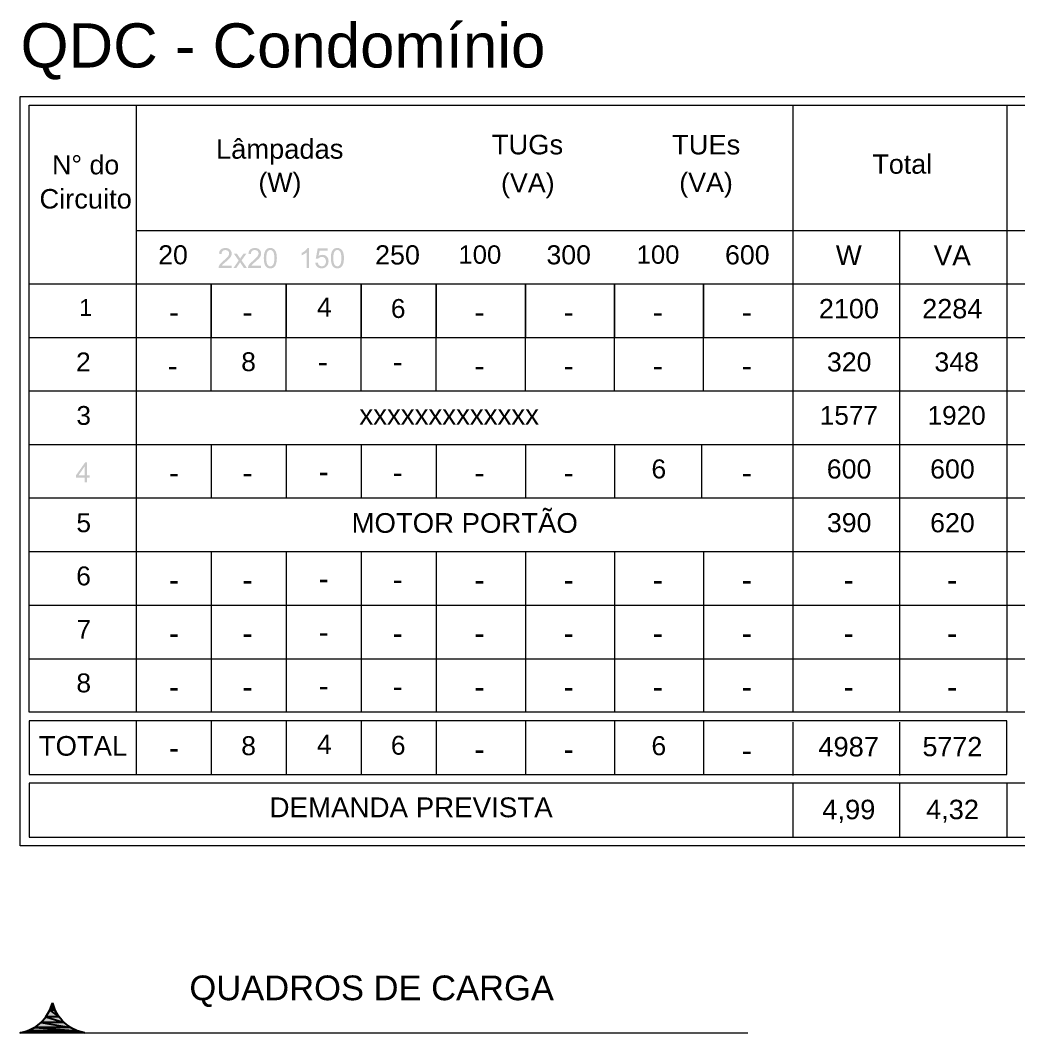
# Model space of a CAD drawing. Header units: millimetres. Extents: x 53 to 176, y -29 to 32.
# Drawn here: x 52.88 to 61.65, y -26.16 to -17.26 of the extents above; entities that cross this region are included whole.
import ezdxf

# ---------------------------------------------------------------- set-up
doc = ezdxf.new("R2010")
doc.units = ezdxf.units.MM
doc.layers.add('11 - Quadro de cargas', color=7, linetype='Continuous', lineweight=30)
doc.styles.add('Arial0', font='arial.ttf', dxfattribs={"height": 3.14658})

msp = doc.modelspace()

# ---------------------------------------------------------------- hatches: boundary and pattern name
at = {"layer": '11 - Quadro de cargas', "true_color": 0x000007}
h = msp.add_hatch(color=7, dxfattribs=at)
edge = h.paths.add_edge_path()
edge.add_line((54.7328, -19.4202), (54.7328, -19.4412))
edge.add_line((54.7328, -19.4412), (54.6168, -19.4412))
edge.add_spline(control_points=[(54.6168, -19.4412), (54.6168, -19.4356), (54.6168, -19.4314), (54.6196, -19.4258), (54.6196, -19.4258), (54.6224, -19.4188), (54.6266, -19.4104), (54.6336, -19.4035), (54.6336, -19.4035), (54.6406, -19.3951), (54.6489, -19.3867), (54.6615, -19.3769), (54.6615, -19.3769), (54.6811, -19.3602), (54.6936, -19.3476), (54.7006, -19.3392), (54.7006, -19.3392), (54.7076, -19.3294), (54.7104, -19.321), (54.7104, -19.3127), (54.7104, -19.3127), (54.7104, -19.3043), (54.7076, -19.2973), (54.7006, -19.2917), (54.7006, -19.2917), (54.695, -19.2861), (54.6867, -19.2833), (54.6769, -19.2833), (54.6769, -19.2833), (54.6671, -19.2833), (54.6587, -19.2861), (54.6531, -19.2917), (54.6531, -19.2917), (54.6462, -19.2987), (54.6434, -19.3071), (54.6434, -19.3182)], knot_values=[0, 0, 0, 0, 0.027778, 0.027778, 0.027778, 0.027778, 0.055556, 0.055556, 0.055556, 0.055556, 0.083333, 0.083333, 0.083333, 0.083333, 0.111111, 0.111111, 0.111111, 0.111111, 0.138889, 0.138889, 0.138889, 0.138889, 0.166667, 0.166667, 0.166667, 0.166667, 0.194444, 0.194444, 0.194444, 0.194444, 0.222222, 0.222222, 0.222222, 0.222222, 1, 1, 1, 1], degree=3, periodic=0)
edge.add_line((54.6434, -19.3182), (54.621, -19.3155))
edge.add_spline(control_points=[(54.621, -19.3155), (54.6224, -19.2987), (54.628, -19.2861), (54.6378, -19.2777), (54.6378, -19.2777), (54.6476, -19.2694), (54.6615, -19.2652), (54.6783, -19.2652), (54.6783, -19.2652), (54.695, -19.2652), (54.7076, -19.2694), (54.7174, -19.2791), (54.7174, -19.2791), (54.7272, -19.2889), (54.7328, -19.3001), (54.7328, -19.3141), (54.7328, -19.3141), (54.7328, -19.321), (54.7314, -19.328), (54.7286, -19.335), (54.7286, -19.335), (54.7258, -19.3406), (54.7202, -19.349), (54.7146, -19.356), (54.7146, -19.356), (54.7076, -19.3629), (54.6964, -19.3741), (54.6811, -19.3867), (54.6811, -19.3867), (54.6671, -19.3979), (54.6601, -19.4048), (54.6559, -19.409), (54.6559, -19.409), (54.6517, -19.4132), (54.6489, -19.416), (54.6462, -19.4202)], knot_values=[0, 0, 0, 0, 0.027778, 0.027778, 0.027778, 0.027778, 0.055556, 0.055556, 0.055556, 0.055556, 0.083333, 0.083333, 0.083333, 0.083333, 0.111111, 0.111111, 0.111111, 0.111111, 0.138889, 0.138889, 0.138889, 0.138889, 0.166667, 0.166667, 0.166667, 0.166667, 0.194444, 0.194444, 0.194444, 0.194444, 0.222222, 0.222222, 0.222222, 0.222222, 1, 1, 1, 1], degree=3, periodic=0)
edge.add_line((54.6462, -19.4202), (54.7328, -19.4202))
edge = h.paths.add_edge_path()
edge.add_line((54.7481, -19.4412), (54.7942, -19.3755))
edge.add_line((54.7942, -19.3755), (54.7509, -19.3141))
edge.add_line((54.7509, -19.3141), (54.7774, -19.3141))
edge.add_line((54.7774, -19.3141), (54.797, -19.3434))
edge.add_spline(control_points=[(54.797, -19.3434), (54.8012, -19.349), (54.804, -19.3546), (54.8068, -19.3588), (54.8068, -19.3588), (54.8096, -19.3532), (54.8124, -19.3476), (54.8166, -19.3434)], knot_values=[0, 0, 0, 0, 0.125, 0.125, 0.125, 0.125, 1, 1, 1, 1], degree=3, periodic=0)
edge.add_line((54.8166, -19.3434), (54.8375, -19.3141))
edge.add_line((54.8375, -19.3141), (54.8627, -19.3141))
edge.add_line((54.8627, -19.3141), (54.8194, -19.3741))
edge.add_line((54.8194, -19.3741), (54.8668, -19.4412))
edge.add_line((54.8668, -19.4412), (54.8403, -19.4412))
edge.add_line((54.8403, -19.4412), (54.8138, -19.4021))
edge.add_line((54.8138, -19.4021), (54.8068, -19.3909))
edge.add_line((54.8068, -19.3909), (54.7733, -19.4412))
edge.add_line((54.7733, -19.4412), (54.7481, -19.4412))
edge = h.paths.add_edge_path()
edge.add_line((54.9912, -19.4202), (54.9912, -19.4412))
edge.add_line((54.9912, -19.4412), (54.8752, -19.4412))
edge.add_spline(control_points=[(54.8752, -19.4412), (54.8752, -19.4356), (54.8766, -19.4314), (54.878, -19.4258), (54.878, -19.4258), (54.8808, -19.4188), (54.8864, -19.4104), (54.892, -19.4035), (54.892, -19.4035), (54.899, -19.3951), (54.9087, -19.3867), (54.9213, -19.3769), (54.9213, -19.3769), (54.9395, -19.3602), (54.952, -19.3476), (54.959, -19.3392), (54.959, -19.3392), (54.966, -19.3294), (54.9688, -19.321), (54.9688, -19.3127), (54.9688, -19.3127), (54.9688, -19.3043), (54.966, -19.2973), (54.9604, -19.2917), (54.9604, -19.2917), (54.9534, -19.2861), (54.9465, -19.2833), (54.9367, -19.2833), (54.9367, -19.2833), (54.9255, -19.2833), (54.9171, -19.2861), (54.9115, -19.2917), (54.9115, -19.2917), (54.9046, -19.2987), (54.9018, -19.3071), (54.9018, -19.3182)], knot_values=[0, 0, 0, 0, 0.027778, 0.027778, 0.027778, 0.027778, 0.055556, 0.055556, 0.055556, 0.055556, 0.083333, 0.083333, 0.083333, 0.083333, 0.111111, 0.111111, 0.111111, 0.111111, 0.138889, 0.138889, 0.138889, 0.138889, 0.166667, 0.166667, 0.166667, 0.166667, 0.194444, 0.194444, 0.194444, 0.194444, 0.222222, 0.222222, 0.222222, 0.222222, 1, 1, 1, 1], degree=3, periodic=0)
edge.add_line((54.9018, -19.3182), (54.8794, -19.3155))
edge.add_spline(control_points=[(54.8794, -19.3155), (54.8808, -19.2987), (54.8864, -19.2861), (54.8976, -19.2777), (54.8976, -19.2777), (54.9073, -19.2694), (54.9199, -19.2652), (54.9367, -19.2652), (54.9367, -19.2652), (54.9534, -19.2652), (54.9674, -19.2694), (54.9772, -19.2791), (54.9772, -19.2791), (54.987, -19.2889), (54.9912, -19.3001), (54.9912, -19.3141), (54.9912, -19.3141), (54.9912, -19.321), (54.9898, -19.328), (54.987, -19.335), (54.987, -19.335), (54.9842, -19.3406), (54.98, -19.349), (54.973, -19.356), (54.973, -19.356), (54.966, -19.3629), (54.9548, -19.3741), (54.9395, -19.3867), (54.9395, -19.3867), (54.9269, -19.3979), (54.9185, -19.4048), (54.9143, -19.409), (54.9143, -19.409), (54.9115, -19.4132), (54.9087, -19.416), (54.906, -19.4202)], knot_values=[0, 0, 0, 0, 0.027778, 0.027778, 0.027778, 0.027778, 0.055556, 0.055556, 0.055556, 0.055556, 0.083333, 0.083333, 0.083333, 0.083333, 0.111111, 0.111111, 0.111111, 0.111111, 0.138889, 0.138889, 0.138889, 0.138889, 0.166667, 0.166667, 0.166667, 0.166667, 0.194444, 0.194444, 0.194444, 0.194444, 0.222222, 0.222222, 0.222222, 0.222222, 1, 1, 1, 1], degree=3, periodic=0)
edge.add_line((54.906, -19.4202), (54.9912, -19.4202))
edge = h.paths.add_edge_path()
edge.add_spline(control_points=[(55.0149, -19.3546), (55.0149, -19.3336), (55.0163, -19.3169), (55.0219, -19.3043), (55.0219, -19.3043), (55.0261, -19.2917), (55.0317, -19.2819), (55.04, -19.2749), (55.04, -19.2749), (55.0484, -19.268), (55.0596, -19.2652), (55.0722, -19.2652), (55.0722, -19.2652), (55.0819, -19.2652), (55.0903, -19.2666), (55.0973, -19.2708), (55.0973, -19.2708), (55.1043, -19.2749), (55.1099, -19.2805), (55.1141, -19.2875), (55.1141, -19.2875), (55.1197, -19.2945), (55.1224, -19.3029), (55.1252, -19.3127), (55.1252, -19.3127), (55.128, -19.3238), (55.1294, -19.3378), (55.1294, -19.3546), (55.1294, -19.3546), (55.1294, -19.3755), (55.1266, -19.3923), (55.1224, -19.4048), (55.1224, -19.4048), (55.1183, -19.4174), (55.1127, -19.4272), (55.1043, -19.4342), (55.1043, -19.4342), (55.0959, -19.4412), (55.0847, -19.444), (55.0722, -19.444), (55.0722, -19.444), (55.0554, -19.444), (55.0414, -19.4384), (55.0317, -19.4258), (55.0317, -19.4258), (55.0205, -19.4118), (55.0149, -19.3881), (55.0149, -19.3546)], knot_values=[0, 0, 0, 0, 0.020833, 0.020833, 0.020833, 0.020833, 0.041667, 0.041667, 0.041667, 0.041667, 0.0625, 0.0625, 0.0625, 0.0625, 0.083333, 0.083333, 0.083333, 0.083333, 0.104167, 0.104167, 0.104167, 0.104167, 0.125, 0.125, 0.125, 0.125, 0.145833, 0.145833, 0.145833, 0.145833, 0.166667, 0.166667, 0.166667, 0.166667, 0.1875, 0.1875, 0.1875, 0.1875, 0.208333, 0.208333, 0.208333, 0.208333, 0.229167, 0.229167, 0.229167, 0.229167, 1, 1, 1, 1], degree=3, periodic=0)
edge = h.paths.add_edge_path()
edge.add_spline(control_points=[(55.0372, -19.3546), (55.0372, -19.3839), (55.04, -19.4021), (55.047, -19.4118), (55.047, -19.4118), (55.054, -19.4216), (55.0624, -19.4258), (55.0722, -19.4258), (55.0722, -19.4258), (55.0819, -19.4258), (55.0903, -19.4216), (55.0973, -19.4118), (55.0973, -19.4118), (55.1043, -19.4021), (55.1071, -19.3839), (55.1071, -19.3546), (55.1071, -19.3546), (55.1071, -19.3252), (55.1043, -19.3071), (55.0973, -19.2973), (55.0973, -19.2973), (55.0903, -19.2875), (55.0819, -19.2833), (55.0722, -19.2833), (55.0722, -19.2833), (55.0624, -19.2833), (55.054, -19.2875), (55.0484, -19.2959), (55.0484, -19.2959), (55.04, -19.3057), (55.0372, -19.3252), (55.0372, -19.3546)], knot_values=[0, 0, 0, 0, 0.03125, 0.03125, 0.03125, 0.03125, 0.0625, 0.0625, 0.0625, 0.0625, 0.09375, 0.09375, 0.09375, 0.09375, 0.125, 0.125, 0.125, 0.125, 0.15625, 0.15625, 0.15625, 0.15625, 0.1875, 0.1875, 0.1875, 0.1875, 0.21875, 0.21875, 0.21875, 0.21875, 1, 1, 1, 1], degree=3, periodic=0)
h = msp.add_hatch(color=7, dxfattribs=at)
edge = h.paths.add_edge_path()
edge.add_line((55.413, -19.4412), (55.3906, -19.4412))
edge.add_line((55.3906, -19.4412), (55.3906, -19.3043))
edge.add_spline(control_points=[(55.3906, -19.3043), (55.385, -19.3085), (55.3781, -19.3141), (55.3697, -19.3182), (55.3697, -19.3182), (55.3613, -19.3238), (55.3543, -19.328), (55.3473, -19.3294)], knot_values=[0, 0, 0, 0, 0.125, 0.125, 0.125, 0.125, 1, 1, 1, 1], degree=3, periodic=0)
edge.add_line((55.3473, -19.3294), (55.3473, -19.3085))
edge.add_spline(control_points=[(55.3473, -19.3085), (55.3599, -19.3029), (55.3697, -19.2959), (55.3795, -19.2889), (55.3795, -19.2889), (55.3878, -19.2805), (55.3948, -19.2722), (55.399, -19.2652)], knot_values=[0, 0, 0, 0, 0.125, 0.125, 0.125, 0.125, 1, 1, 1, 1], degree=3, periodic=0)
edge.add_line((55.399, -19.2652), (55.413, -19.2652))
edge.add_line((55.413, -19.2652), (55.413, -19.4412))
edge = h.paths.add_edge_path()
edge.add_line((55.4674, -19.3951), (55.4898, -19.3937))
edge.add_spline(control_points=[(55.4898, -19.3937), (55.4912, -19.4048), (55.4954, -19.4132), (55.5024, -19.4188), (55.5024, -19.4188), (55.508, -19.423), (55.5149, -19.4258), (55.5233, -19.4258), (55.5233, -19.4258), (55.5345, -19.4258), (55.5429, -19.423), (55.5499, -19.4146), (55.5499, -19.4146), (55.5568, -19.4062), (55.561, -19.3965), (55.561, -19.3839), (55.561, -19.3839), (55.561, -19.3713), (55.5568, -19.3615), (55.5513, -19.3546), (55.5513, -19.3546), (55.5443, -19.3476), (55.5345, -19.3434), (55.5233, -19.3434), (55.5233, -19.3434), (55.5163, -19.3434), (55.5107, -19.3448), (55.5052, -19.349), (55.5052, -19.349), (55.4996, -19.3518), (55.4954, -19.356), (55.4912, -19.3602)], knot_values=[0, 0, 0, 0, 0.03125, 0.03125, 0.03125, 0.03125, 0.0625, 0.0625, 0.0625, 0.0625, 0.09375, 0.09375, 0.09375, 0.09375, 0.125, 0.125, 0.125, 0.125, 0.15625, 0.15625, 0.15625, 0.15625, 0.1875, 0.1875, 0.1875, 0.1875, 0.21875, 0.21875, 0.21875, 0.21875, 1, 1, 1, 1], degree=3, periodic=0)
edge.add_line((55.4912, -19.3602), (55.4716, -19.3588))
edge.add_line((55.4716, -19.3588), (55.4884, -19.268))
edge.add_line((55.4884, -19.268), (55.575, -19.268))
edge.add_line((55.575, -19.268), (55.575, -19.2889))
edge.add_line((55.575, -19.2889), (55.5052, -19.2889))
edge.add_line((55.5052, -19.2889), (55.4954, -19.3364))
edge.add_spline(control_points=[(55.4954, -19.3364), (55.5066, -19.328), (55.5177, -19.3252), (55.5289, -19.3252), (55.5289, -19.3252), (55.5443, -19.3252), (55.5568, -19.3294), (55.568, -19.3406), (55.568, -19.3406), (55.5792, -19.3518), (55.5834, -19.3643), (55.5834, -19.3811), (55.5834, -19.3811), (55.5834, -19.3979), (55.5792, -19.4118), (55.5694, -19.423), (55.5694, -19.423), (55.5582, -19.437), (55.5429, -19.444), (55.5233, -19.444), (55.5233, -19.444), (55.508, -19.444), (55.4954, -19.4398), (55.4842, -19.4314), (55.4842, -19.4314), (55.4744, -19.4216), (55.4688, -19.4104), (55.4674, -19.3951)], knot_values=[0, 0, 0, 0, 0.035714, 0.035714, 0.035714, 0.035714, 0.071429, 0.071429, 0.071429, 0.071429, 0.107143, 0.107143, 0.107143, 0.107143, 0.142857, 0.142857, 0.142857, 0.142857, 0.178571, 0.178571, 0.178571, 0.178571, 0.214286, 0.214286, 0.214286, 0.214286, 1, 1, 1, 1], degree=3, periodic=0)
edge = h.paths.add_edge_path()
edge.add_spline(control_points=[(55.6043, -19.3546), (55.6043, -19.3336), (55.6057, -19.3169), (55.6099, -19.3043), (55.6099, -19.3043), (55.6141, -19.2917), (55.6211, -19.2819), (55.6295, -19.2749), (55.6295, -19.2749), (55.6379, -19.268), (55.6476, -19.2652), (55.6616, -19.2652), (55.6616, -19.2652), (55.67, -19.2652), (55.6784, -19.2666), (55.6853, -19.2708), (55.6853, -19.2708), (55.6923, -19.2749), (55.6993, -19.2805), (55.7035, -19.2875), (55.7035, -19.2875), (55.7077, -19.2945), (55.7119, -19.3029), (55.7147, -19.3127), (55.7147, -19.3127), (55.7175, -19.3238), (55.7189, -19.3378), (55.7189, -19.3546), (55.7189, -19.3546), (55.7189, -19.3755), (55.7161, -19.3923), (55.7119, -19.4048), (55.7119, -19.4048), (55.7077, -19.4174), (55.7007, -19.4272), (55.6923, -19.4342), (55.6923, -19.4342), (55.6839, -19.4412), (55.6742, -19.444), (55.6616, -19.444), (55.6616, -19.444), (55.6434, -19.444), (55.6309, -19.4384), (55.6211, -19.4258), (55.6211, -19.4258), (55.6099, -19.4118), (55.6043, -19.3881), (55.6043, -19.3546)], knot_values=[0, 0, 0, 0, 0.020833, 0.020833, 0.020833, 0.020833, 0.041667, 0.041667, 0.041667, 0.041667, 0.0625, 0.0625, 0.0625, 0.0625, 0.083333, 0.083333, 0.083333, 0.083333, 0.104167, 0.104167, 0.104167, 0.104167, 0.125, 0.125, 0.125, 0.125, 0.145833, 0.145833, 0.145833, 0.145833, 0.166667, 0.166667, 0.166667, 0.166667, 0.1875, 0.1875, 0.1875, 0.1875, 0.208333, 0.208333, 0.208333, 0.208333, 0.229167, 0.229167, 0.229167, 0.229167, 1, 1, 1, 1], degree=3, periodic=0)
edge = h.paths.add_edge_path()
edge.add_spline(control_points=[(55.6253, -19.3546), (55.6253, -19.3839), (55.6295, -19.4021), (55.6365, -19.4118), (55.6365, -19.4118), (55.6434, -19.4216), (55.6518, -19.4258), (55.6616, -19.4258), (55.6616, -19.4258), (55.6714, -19.4258), (55.6798, -19.4216), (55.6853, -19.4118), (55.6853, -19.4118), (55.6923, -19.4021), (55.6965, -19.3839), (55.6965, -19.3546), (55.6965, -19.3546), (55.6965, -19.3252), (55.6923, -19.3071), (55.6853, -19.2973), (55.6853, -19.2973), (55.6798, -19.2875), (55.6714, -19.2833), (55.6602, -19.2833), (55.6602, -19.2833), (55.6504, -19.2833), (55.6434, -19.2875), (55.6365, -19.2959), (55.6365, -19.2959), (55.6295, -19.3057), (55.6253, -19.3252), (55.6253, -19.3546)], knot_values=[0, 0, 0, 0, 0.03125, 0.03125, 0.03125, 0.03125, 0.0625, 0.0625, 0.0625, 0.0625, 0.09375, 0.09375, 0.09375, 0.09375, 0.125, 0.125, 0.125, 0.125, 0.15625, 0.15625, 0.15625, 0.15625, 0.1875, 0.1875, 0.1875, 0.1875, 0.21875, 0.21875, 0.21875, 0.21875, 1, 1, 1, 1], degree=3, periodic=0)
for points in [[(54.1922, -19.8602), (54.1922, -19.8392), (54.2579, -19.8392), (54.2579, -19.8602)], [(54.8389, -19.8602), (54.8389, -19.8392), (54.9046, -19.8392), (54.9046, -19.8602)], [(56.8768, -19.8602), (56.8768, -19.8392), (56.9438, -19.8392), (56.9438, -19.8602)], [(57.6604, -19.8602), (57.6604, -19.8392), (57.726, -19.8392), (57.726, -19.8602)], [(58.4425, -19.8602), (58.4425, -19.8392), (58.5096, -19.8392), (58.5096, -19.8602)], [(59.2261, -19.8602), (59.2261, -19.8392), (59.2918, -19.8392), (59.2918, -19.8602)], [(55.501, -20.2974), (55.501, -20.275), (55.5666, -20.275), (55.5666, -20.2974)], [(56.1588, -20.2974), (56.1588, -20.275), (56.2245, -20.275), (56.2245, -20.2974)], [(54.181, -20.3323), (54.181, -20.3113), (54.2467, -20.3113), (54.2467, -20.3323)], [(56.8768, -20.3323), (56.8768, -20.3113), (56.9438, -20.3113), (56.9438, -20.3323)], [(57.6604, -20.3323), (57.6604, -20.3113), (57.726, -20.3113), (57.726, -20.3323)], [(58.4425, -20.3323), (58.4425, -20.3113), (58.5096, -20.3113), (58.5096, -20.3323)], [(59.2261, -20.3323), (59.2261, -20.3113), (59.2918, -20.3113), (59.2918, -20.3323)], [(54.1922, -21.2723), (54.1922, -21.2514), (54.2579, -21.2514), (54.2579, -21.2723)], [(54.8389, -21.2723), (54.8389, -21.2514), (54.9046, -21.2514), (54.9046, -21.2723)], [(55.508, -21.2625), (55.508, -21.2402), (55.5736, -21.2402), (55.5736, -21.2625)], [(56.1588, -21.2695), (56.1588, -21.2472), (56.2245, -21.2472), (56.2245, -21.2695)], [(56.8768, -21.2723), (56.8768, -21.2514), (56.9438, -21.2514), (56.9438, -21.2723)], [(57.6604, -21.2723), (57.6604, -21.2514), (57.726, -21.2514), (57.726, -21.2723)], [(59.2261, -21.2723), (59.2261, -21.2514), (59.2918, -21.2514), (59.2918, -21.2723)], [(54.1922, -22.2137), (54.1922, -22.1914), (54.2579, -22.1914), (54.2579, -22.2137)], [(54.8389, -22.2137), (54.8389, -22.1914), (54.9046, -22.1914), (54.9046, -22.2137)], [(55.508, -22.2026), (55.508, -22.1802), (55.5736, -22.1802), (55.5736, -22.2026)], [(56.1588, -22.2095), (56.1588, -22.1886), (56.2245, -22.1886), (56.2245, -22.2095)], [(56.8768, -22.2137), (56.8768, -22.1914), (56.9438, -22.1914), (56.9438, -22.2137)], [(57.6604, -22.2137), (57.6604, -22.1914), (57.726, -22.1914), (57.726, -22.2137)], [(58.4425, -22.2137), (58.4425, -22.1914), (58.5096, -22.1914), (58.5096, -22.2137)], [(59.2261, -22.2137), (59.2261, -22.1914), (59.2918, -22.1914), (59.2918, -22.2137)], [(60.1201, -22.2137), (60.1201, -22.1914), (60.1857, -22.1914), (60.1857, -22.2137)], [(61.0279, -22.2137), (61.0279, -22.1914), (61.095, -22.1914), (61.095, -22.2137)], [(54.1922, -22.6816), (54.1922, -22.6607), (54.2579, -22.6607), (54.2579, -22.6816)], [(54.8389, -22.6816), (54.8389, -22.6607), (54.9046, -22.6607), (54.9046, -22.6816)], [(55.508, -22.6705), (55.508, -22.6495), (55.5736, -22.6495), (55.5736, -22.6705)], [(56.1588, -22.6816), (56.1588, -22.6607), (56.2245, -22.6607), (56.2245, -22.6816)], [(56.8768, -22.6816), (56.8768, -22.6607), (56.9438, -22.6607), (56.9438, -22.6816)], [(57.6604, -22.6816), (57.6604, -22.6607), (57.726, -22.6607), (57.726, -22.6816)], [(58.4425, -22.6816), (58.4425, -22.6607), (58.5096, -22.6607), (58.5096, -22.6816)], [(59.2261, -22.6816), (59.2261, -22.6607), (59.2918, -22.6607), (59.2918, -22.6816)], [(60.1201, -22.6816), (60.1201, -22.6607), (60.1857, -22.6607), (60.1857, -22.6816)], [(61.0279, -22.6816), (61.0279, -22.6607), (61.095, -22.6607), (61.095, -22.6816)], [(55.508, -23.1426), (55.508, -23.1216), (55.5736, -23.1216), (55.5736, -23.1426)], [(54.1922, -23.1537), (54.1922, -23.1314), (54.2579, -23.1314), (54.2579, -23.1537)], [(54.8389, -23.1537), (54.8389, -23.1314), (54.9046, -23.1314), (54.9046, -23.1537)], [(56.1588, -23.1496), (56.1588, -23.1286), (56.2245, -23.1286), (56.2245, -23.1496)], [(56.8768, -23.1537), (56.8768, -23.1314), (56.9438, -23.1314), (56.9438, -23.1537)], [(57.6604, -23.1537), (57.6604, -23.1314), (57.726, -23.1314), (57.726, -23.1537)], [(58.4425, -23.1537), (58.4425, -23.1314), (58.5096, -23.1314), (58.5096, -23.1537)], [(59.2261, -23.1537), (59.2261, -23.1314), (59.2918, -23.1314), (59.2918, -23.1537)], [(60.1201, -23.1537), (60.1201, -23.1314), (60.1857, -23.1314), (60.1857, -23.1537)], [(61.0279, -23.1537), (61.0279, -23.1314), (61.095, -23.1314), (61.095, -23.1537)], [(54.1922, -23.6901), (54.1922, -23.6678), (54.2579, -23.6678), (54.2579, -23.6901)], [(56.8768, -23.7013), (56.8768, -23.6789), (56.9438, -23.6789), (56.9438, -23.7013)], [(57.6604, -23.7013), (57.6604, -23.6789), (57.726, -23.6789), (57.726, -23.7013)], [(59.2261, -23.7111), (59.2261, -23.6901), (59.2918, -23.6901), (59.2918, -23.7111)]]:
    msp.add_hatch(color=7, dxfattribs=at).paths.add_polyline_path(points)
h = msp.add_hatch(color=7, dxfattribs=at)
h.paths.add_polyline_path([(53.4408, -21.3254), (53.4408, -21.2835), (53.3639, -21.2835), (53.3639, -21.2639), (53.4449, -21.1494), (53.4617, -21.1494), (53.4617, -21.2639), (53.4854, -21.2639), (53.4854, -21.2835), (53.4617, -21.2835), (53.4617, -21.3254)])
h.paths.add_polyline_path([(53.4408, -21.2639), (53.4408, -21.1843), (53.3863, -21.2639)])
at = {"layer": '11 - Quadro de cargas', "true_color": 0x000005}
h = msp.add_hatch(color=5, dxfattribs=at)
h.paths.add_polyline_path([(53.1796, -25.9626), (53.1363, -25.9626), (53.2145, -26.0199)])
h.paths.add_polyline_path([(53.1363, -25.9626), (53.2145, -26.0199), (53.0999, -26.0199)])
msp.add_hatch(color=5, dxfattribs=at).paths.add_polyline_path([(53.1572, -25.8984), (53.1796, -25.9626), (53.1363, -25.9626)])
h = msp.add_hatch(color=5, dxfattribs=at)
h.paths.add_polyline_path([(53.2145, -26.0199), (53.0999, -26.0199), (53.262, -26.0702)])
h.paths.add_polyline_path([(53.0999, -26.0199), (53.262, -26.0702), (53.058, -26.0702)])
h = msp.add_hatch(color=5, dxfattribs=at)
h.paths.add_polyline_path([(53.3751, -26.1414), (52.9435, -26.1414), (53.4408, -26.1596)])
h.paths.add_polyline_path([(52.9435, -26.1414), (53.4408, -26.1596), (52.8751, -26.1596)])
h = msp.add_hatch(color=5, dxfattribs=at)
h.paths.add_polyline_path([(53.315, -26.1135), (53.0036, -26.1135), (53.3751, -26.1414)])
h.paths.add_polyline_path([(53.0036, -26.1135), (53.3751, -26.1414), (52.9435, -26.1414)])
h = msp.add_hatch(color=5, dxfattribs=at)
h.paths.add_polyline_path([(53.262, -26.0702), (53.058, -26.0702), (53.315, -26.1135)])
h.paths.add_polyline_path([(53.058, -26.0702), (53.315, -26.1135), (53.0036, -26.1135)])

# ---------------------------------------------------------------- linework, layer by layer
at = {"layer": '11 - Quadro de cargas', "color": 7, "linetype": 'Continuous', "lineweight": 20, "true_color": 0x000007}
for points in [[(52.8751, -17.9355), (70.5105, -17.9355), (70.5105, -24.5184), (52.8751, -24.5184)], [(52.9533, -18.0109), (70.4323, -18.0109), (70.4323, -23.3423), (52.9533, -23.3423)], [(52.9533, -23.8898), (61.542, -23.8898), (61.542, -23.4205), (52.9533, -23.4205)], [(52.9533, -24.4402), (70.4323, -24.4402), (70.4323, -23.9681), (52.9533, -23.9681)]]:
    msp.add_lwpolyline(points, close=True, dxfattribs=at)
for points in [[(53.8947, -18.0109), (53.8947, -22.4023), (53.8947, -22.4023)], [(59.6619, -18.0109), (59.6619, -22.4023), (59.6619, -22.4023)], [(61.542, -18.0109), (61.542, -22.4023), (61.542, -22.4023)], [(53.8947, -19.1115), (67.3748, -19.1115), (67.3748, -19.1115)], [(60.5991, -19.1115), (60.5991, -20.0529), (60.5991, -20.0529)], [(52.9533, -19.5808), (70.4323, -19.5808), (70.4323, -19.5808)], [(53.8947, -19.5808), (53.8947, -20.0529), (53.8947, -20.0529)], [(54.5526, -20.5209), (54.5526, -19.5808), (54.5526, -19.5808)], [(54.5526, -19.5808), (54.5526, -20.0529), (54.5526, -20.0529)], [(55.2104, -20.5209), (55.2104, -19.5808), (55.2104, -19.5808)], [(55.2104, -19.5808), (55.2104, -20.0488), (55.2104, -20.0488)], [(55.8711, -20.5209), (55.8711, -19.5808), (55.8711, -19.5808)], [(55.8711, -19.5808), (55.8711, -20.0488), (55.8711, -20.0488)], [(56.529, -20.5209), (56.529, -19.5808), (56.529, -19.5808)], [(56.529, -19.5808), (56.529, -20.0529), (56.529, -20.0529)], [(57.3126, -20.5209), (57.3126, -19.5808), (57.3126, -19.5808)], [(57.3126, -19.5808), (57.3126, -20.0529), (57.3126, -20.0529)], [(58.0961, -20.5209), (58.0961, -19.5808), (58.0961, -19.5808)], [(58.0961, -19.5808), (58.0961, -20.0529), (58.0961, -20.0529)], [(58.8783, -20.5209), (58.8783, -19.5808), (58.8783, -19.5808)], [(58.8783, -19.5808), (58.8783, -20.0529), (58.8783, -20.0529)], [(59.6619, -19.5808), (59.6619, -20.0529), (59.6619, -20.0529)], [(60.5991, -19.5808), (60.5991, -22.4023), (60.5991, -22.4023)], [(61.542, -19.5808), (61.542, -20.0529), (61.542, -20.0529)], [(52.9533, -20.0529), (70.4323, -20.0529), (70.4323, -20.0529)], [(52.9533, -20.5209), (70.4323, -20.5209), (70.4323, -20.5209)], [(52.9533, -20.993), (70.4323, -20.993), (70.4323, -20.993)], [(54.5526, -20.993), (54.5526, -21.4609), (54.5526, -21.4609)], [(55.2104, -20.993), (55.2104, -21.4609), (55.2104, -21.4609)], [(55.8711, -20.993), (55.8711, -21.4609), (55.8711, -21.4609)], [(56.529, -20.993), (56.529, -21.4609), (56.529, -21.4609)], [(57.3126, -20.993), (57.3126, -21.4609), (57.3126, -21.4609)], [(58.0961, -20.993), (58.0961, -21.4609), (58.0961, -21.4609)], [(58.8602, -20.993), (58.8602, -21.4609), (58.8602, -21.4609)], [(52.9533, -21.4609), (70.4323, -21.4609), (70.4323, -21.4609)], [(53.8947, -21.4609), (53.8947, -21.933), (53.8947, -21.933)], [(59.6619, -21.4609), (59.6619, -21.933), (59.6619, -21.933)], [(60.5991, -21.4609), (60.5991, -21.933), (60.5991, -21.933)], [(61.542, -21.4609), (61.542, -21.933), (61.542, -21.933)], [(52.9533, -21.933), (70.4323, -21.933), (70.4323, -21.933)], [(53.8947, -21.933), (53.8947, -22.4023), (53.8947, -22.4023)], [(54.5526, -21.933), (54.5526, -22.4023), (54.5526, -22.4023)], [(54.5526, -21.933), (54.5526, -22.4023), (54.5526, -22.4023)], [(55.2104, -21.9302), (55.2104, -22.4023), (55.2104, -22.4023)], [(55.2104, -21.933), (55.2104, -22.4023), (55.2104, -22.4023)], [(55.8711, -21.9302), (55.8711, -22.4023), (55.8711, -22.4023)], [(55.8711, -21.9302), (55.8711, -22.4023), (55.8711, -22.4023)], [(56.529, -21.933), (56.529, -22.4023), (56.529, -22.4023)], [(56.529, -21.933), (56.529, -22.4023), (56.529, -22.4023)], [(57.3126, -21.933), (57.3126, -22.4023), (57.3126, -22.4023)], [(58.0961, -21.933), (58.0961, -22.4023), (58.0961, -22.4023)], [(58.0961, -21.933), (58.0961, -22.4023), (58.0961, -22.4023)], [(58.8783, -21.933), (58.8783, -22.4023), (58.8783, -22.4023)], [(58.8783, -21.933), (58.8783, -22.4023), (58.8783, -22.4023)], [(59.6619, -21.933), (59.6619, -22.4023), (59.6619, -22.4023)], [(60.5991, -21.933), (60.5991, -22.4023), (60.5991, -22.4023)], [(61.542, -21.933), (61.542, -22.4023), (61.542, -22.4023)], [(52.9533, -22.4023), (70.4323, -22.4023), (70.4323, -22.4023)], [(53.8947, -22.4023), (53.8947, -22.8744), (53.8947, -22.8744)], [(54.5526, -22.4023), (54.5526, -22.8744), (54.5526, -22.8744)], [(55.2104, -22.4023), (55.2104, -22.8702), (55.2104, -22.8702)], [(55.8711, -22.4023), (55.8711, -22.8702), (55.8711, -22.8702)], [(56.529, -22.4023), (56.529, -22.8744), (56.529, -22.8744)], [(57.3126, -22.4023), (57.3126, -22.8744), (57.3126, -22.8744)], [(58.0961, -22.4023), (58.0961, -22.8744), (58.0961, -22.8744)], [(58.8783, -22.4023), (58.8783, -22.8744), (58.8783, -22.8744)], [(59.6619, -22.4023), (59.6619, -22.8744), (59.6619, -22.8744)], [(60.5991, -22.4023), (60.5991, -22.8744), (60.5991, -22.8744)], [(61.542, -22.4023), (61.542, -22.8744), (61.542, -22.8744)], [(52.9533, -22.8744), (70.4323, -22.8744), (70.4323, -22.8744)], [(53.8947, -22.8744), (53.8947, -23.3423), (53.8947, -23.3423)], [(54.5526, -22.8744), (54.5526, -23.3423), (54.5526, -23.3423)], [(55.2104, -22.8702), (55.2104, -23.3423), (55.2104, -23.3423)], [(55.8711, -22.8702), (55.8711, -23.3423), (55.8711, -23.3423)], [(56.529, -22.8744), (56.529, -23.3423), (56.529, -23.3423)], [(57.3126, -22.8744), (57.3126, -23.3423), (57.3126, -23.3423)], [(58.0961, -22.8744), (58.0961, -23.3423), (58.0961, -23.3423)], [(58.8783, -22.8744), (58.8783, -23.3423), (58.8783, -23.3423)], [(59.6619, -22.8744), (59.6619, -23.3423), (59.6619, -23.3423)], [(60.5991, -22.8744), (60.5991, -23.3423), (60.5991, -23.3423)], [(61.542, -22.8744), (61.542, -23.3423), (61.542, -23.3423)], [(53.8947, -23.4205), (53.8947, -23.8898), (53.8947, -23.8898)], [(54.5526, -23.4205), (54.5526, -23.8898), (54.5526, -23.8898)], [(55.2104, -23.4205), (55.2104, -23.8898), (55.2104, -23.8898)], [(55.8711, -23.4205), (55.8711, -23.8898), (55.8711, -23.8898)], [(56.529, -23.4205), (56.529, -23.8898), (56.529, -23.8898)], [(57.3126, -23.4205), (57.3126, -23.8898), (57.3126, -23.8898)], [(58.0961, -23.4205), (58.0961, -23.8898), (58.0961, -23.8898)], [(58.8783, -23.4205), (58.8783, -23.8898), (58.8783, -23.8898)], [(59.6619, -23.4317), (59.6619, -23.8996), (59.6619, -23.8996)], [(60.5991, -23.4317), (60.5991, -23.8996), (60.5991, -23.8996)], [(59.6619, -23.9681), (59.6619, -24.4402), (59.6619, -24.4402)], [(60.5991, -23.9681), (60.5991, -24.4402), (60.5991, -24.4402)], [(61.542, -23.9681), (61.542, -24.4402), (61.542, -24.4402)]]:
    msp.add_lwpolyline(points, dxfattribs=at)
at = {"layer": '11 - Quadro de cargas', "color": 5, "linetype": 'Continuous', "lineweight": -2, "true_color": 0x000005}
for points in [[(53.1363, -25.9626), (53.2145, -26.0199), (53.0999, -26.0199)], [(53.1572, -25.8984), (53.1796, -25.9626), (53.1363, -25.9626)], [(53.1796, -25.9626), (53.1363, -25.9626), (53.2145, -26.0199)], [(53.0999, -26.0199), (53.262, -26.0702), (53.058, -26.0702)], [(53.2145, -26.0199), (53.0999, -26.0199), (53.262, -26.0702)], [(52.9435, -26.1414), (53.4408, -26.1596), (52.8751, -26.1596)], [(53.0036, -26.1135), (53.3751, -26.1414), (52.9435, -26.1414)], [(53.3751, -26.1414), (52.9435, -26.1414), (53.4408, -26.1596)], [(53.058, -26.0702), (53.315, -26.1135), (53.0036, -26.1135)], [(53.315, -26.1135), (53.0036, -26.1135), (53.3751, -26.1414)], [(53.262, -26.0702), (53.058, -26.0702), (53.315, -26.1135)]]:
    msp.add_lwpolyline(points, close=True, dxfattribs=at)
at = {"layer": '11 - Quadro de cargas', "color": 5, "linetype": 'Continuous', "lineweight": 20, "true_color": 0x000005}
msp.add_lwpolyline([(52.8751, -26.1596), (59.268, -26.1596), (59.268, -26.1596)], dxfattribs=at)
for points in [[(52.8779, -26.1554), (53.0147, -26.1316), (53.1251, -26.0297), (53.1586, -25.8956)], [(53.16, -25.8956), (53.1935, -26.0297), (53.3039, -26.1316), (53.4408, -26.1554)]]:
    msp.add_open_spline(points, degree=3, dxfattribs=at)

# ---------------------------------------------------------------- texts
at = {"layer": '11 - Quadro de cargas', "color": 7, "true_color": 0x000007, "style": 'Arial0'}
for s, height, p in [('QDC - Condomínio', 0.388174, (52.8779, -17.6798)), ('Lâmpadas', 0.17163, (54.5945, -18.4809)), ('TUGs', 0.17186, (57.0179, -18.4427)), ('TUEs', 0.17142, (58.6018, -18.4431)), ('N° do', 0.16821, (53.1544, -18.6183)), ('Total', 0.16896, (60.3617, -18.6125)), ('(W)', 0.16795, (54.9674, -18.772)), ('(VA)', 0.16859, (57.0989, -18.7769)), ('(VA)', 0.16859, (58.6646, -18.7727)), ('Circuito', 0.17129, (53.0441, -18.9185)), ('20', 0.16714, (54.0875, -19.4085)), ('250', 0.16898, (55.9926, -19.4101)), ('100', 0.16153, (56.7245, -19.4037)), ('300', 0.16747, (57.4983, -19.4088)), ('100', 0.16153, (58.2903, -19.4037)), ('600', 0.16799, (59.0669, -19.4092)), ('W', 0.1726, (60.0404, -19.415)), ('VA', 0.17551, (60.8994, -19.4175)), ('1', 0.1476, (53.3919, -19.8618)), ('4', 0.168, (55.4814, -19.8682)), ('6', 0.1661, (56.1309, -19.8797)), ('2100', 0.16999, (59.891, -19.883)), ('2284', 0.16999, (60.7989, -19.883)), ('2', 0.166, (53.3653, -20.3495)), ('8', 0.1655, (54.8166, -20.3471)), ('320', 0.1677, (59.9622, -20.3501)), ('348', 0.1677, (60.9064, -20.3501)), ('3', 0.1654, (53.3681, -20.8191)), ('xxxxxxxxxxxxx', 0.173798, (55.8544, -20.8161)), ('1577', 0.16435, (59.8994, -20.8182)), ('1920', 0.16435, (60.8464, -20.8182)), ('6', 0.167, (58.4202, -21.2895)), ('600', 0.16822, (59.9608, -21.2906)), ('600', 0.16822, (60.8687, -21.2906)), ('5', 0.1661, (53.3681, -21.7617)), ('MOTOR PORTÃO', 0.173069, (55.7859, -21.7675)), ('390', 0.1677, (59.9622, -21.7622)), ('620', 0.16822, (60.8687, -21.7627)), ('6', 0.1661, (53.3667, -22.229)), ('7', 0.1647, (53.3695, -22.6983)), ('8', 0.1661, (53.3681, -23.169)), ('TOTAL', 0.17242, (53.0385, -23.7255)), ('8', 0.1664, (54.8166, -23.7208)), ('4', 0.1689, (55.4814, -23.7097)), ('6', 0.1661, (56.1309, -23.7166)), ('6', 0.167, (58.4202, -23.7213)), ('4987', 0.17134, (59.8868, -23.732)), ('5772', 0.16892, (60.8017, -23.7299)), ('DEMANDA PREVISTA', 0.174168, (55.0652, -24.2664)), ('4,99', 0.17136, (59.9217, -24.2839)), ('4,32', 0.17051, (60.8338, -24.283)), ('QUADROS DE CARGA', 0.21716, (54.3612, -25.8738))]:
    msp.add_text(s, height=height, dxfattribs=at).set_placement(p)

doc.saveas('drawing.dxf')
